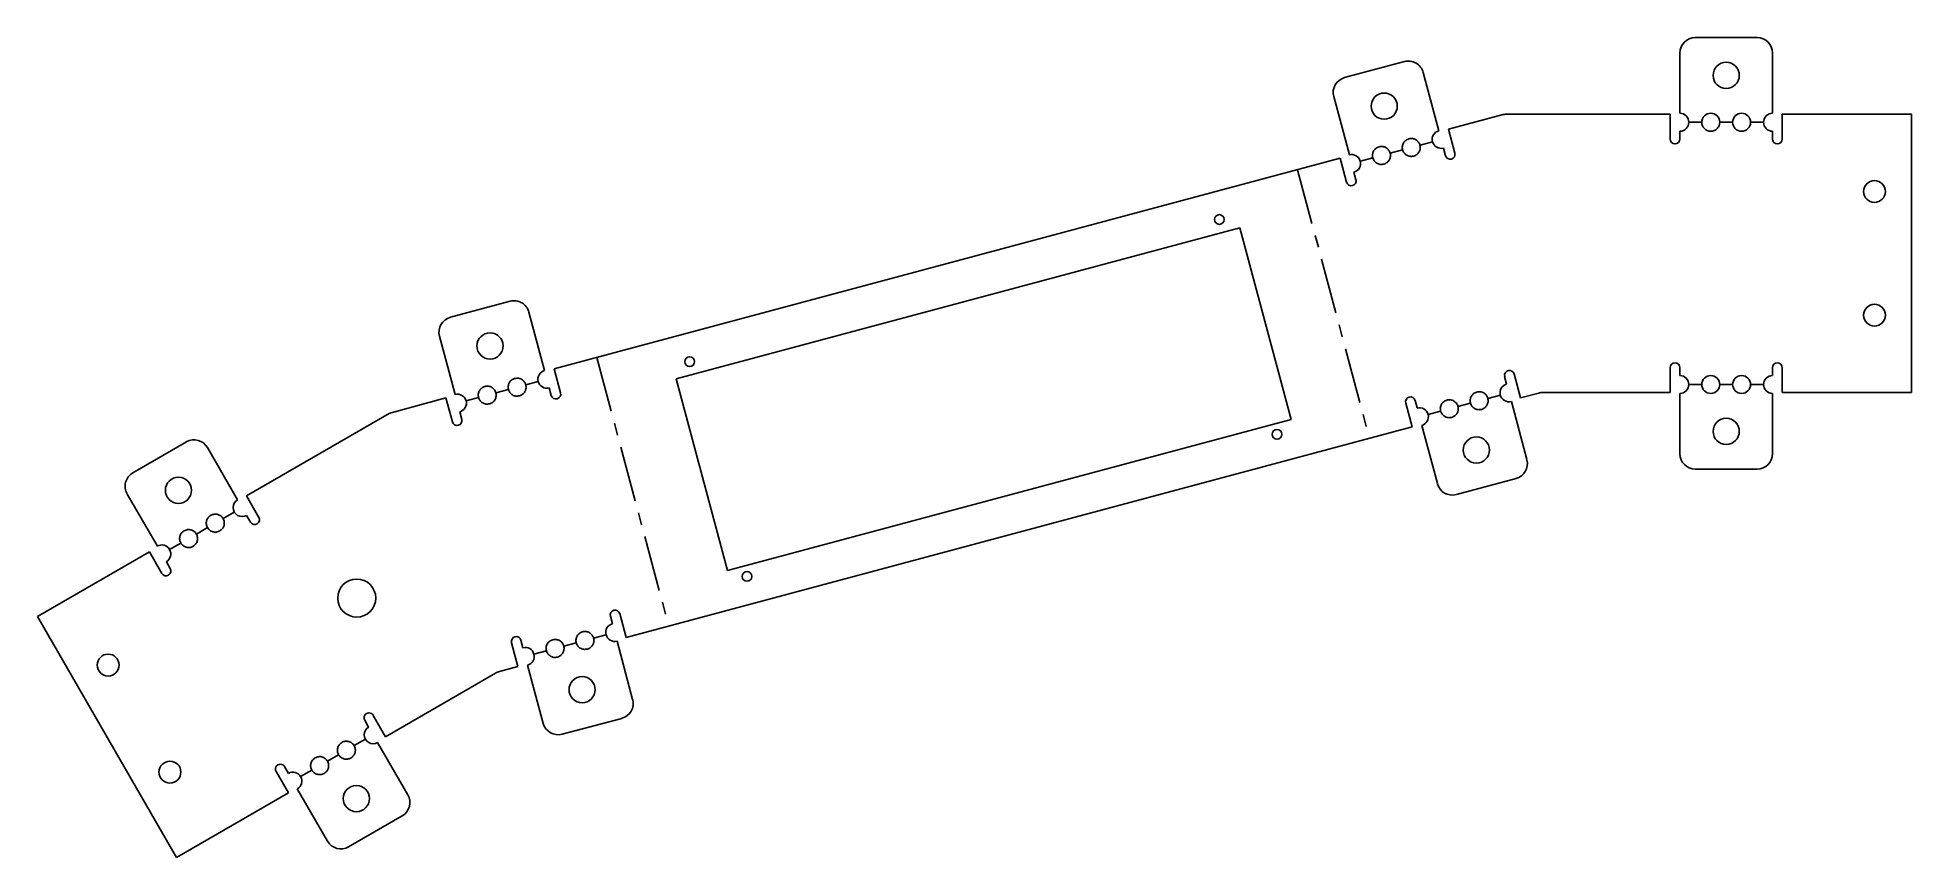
# Model space of a CAD drawing. Extents: x -15.2 to 0, y -6 to 0.6.
import ezdxf

# ---------------------------------------------------------------- set-up
doc = ezdxf.new("R2010")
doc.units = 0
doc.header["$MEASUREMENT"] = 0
doc.linetypes.add('CENTER', pattern=[0.72, 0.45, -0.09, 0.09, -0.09])
doc.layers.add('SHEETMETAL_BEND_LINES_UP', color=7, linetype='CENTER')
doc.layers.add('SHEETMETAL_CUT_LINES', color=7, linetype='CONTINUOUS')

msp = doc.modelspace()

# ---------------------------------------------------------------- linework, layer by layer
at = {"layer": 'SHEETMETAL_BEND_LINES_UP'}
for p, q in [((-1.698, -0.064), (-1.802, -0.064)), ((-1.448, -0.064), (-1.552, -0.064)), ((-1.302, -0.064), (-1.198, -0.064)), ((-4.119, -0.287), (-4.22, -0.314)), ((-3.877, -0.222), (-3.978, -0.249)), ((-4.969, -0.448), (-4.387, -2.622)), ((-4.36, -0.352), (-4.461, -0.379)), ((-10.641, -1.968), (-10.058, -4.141)), ((-11.357, -2.226), (-11.457, -2.253)), ((-11.115, -2.162), (-11.216, -2.189)), ((-3.429, -2.299), (-3.328, -2.271)), ((-1.698, -2.186), (-1.802, -2.186)), ((-1.552, -2.186), (-1.448, -2.186)), ((-1.302, -2.186), (-1.198, -2.186)), ((-11.598, -2.291), (-11.699, -2.318)), ((-3.912, -2.428), (-3.811, -2.401)), ((-3.671, -2.363), (-3.57, -2.336)), ((-13.575, -3.219), (-13.666, -3.271)), ((-14.008, -3.469), (-14.099, -3.521)), ((-13.792, -3.344), (-13.882, -3.396)), ((-10.566, -4.211), (-10.667, -4.238)), ((-11.049, -4.34), (-11.15, -4.367)), ((-10.908, -4.303), (-10.807, -4.275)), ((-12.514, -5.056), (-12.605, -5.108)), ((-13.038, -5.358), (-12.947, -5.306)), ((-12.821, -5.233), (-12.731, -5.181))]:
    msp.add_line(p, q, dxfattribs=at)
at = {"layer": 'SHEETMETAL_CUT_LINES'}
for p, q in [((-1.25, 0.621), (-1.75, 0.621)), ((-1.875, 0.496), (-1.875, 0.008)), ((-1.125, 0.008), (-1.125, 0.496)), ((-4.105, 0.427), (-4.588, 0.297)), ((-3.826, -0.133), (-3.952, 0.338)), ((-4.677, 0.144), (-4.55, -0.327)), ((-3.288, 0), (-1.954, 0)), ((-1.954, -0.2), (-1.954, 0)), ((-1.046, 0), (0, 0)), ((-1.046, -0.2), (-1.046, 0)), ((0, 0), (0, -2.25)), ((-3.748, -0.121), (-3.304, -0.002)), ((-3.696, -0.314), (-3.748, -0.121)), ((-1.875, -0.137), (-1.875, -0.2)), ((-1.125, -0.137), (-1.125, -0.2)), ((-3.788, -0.274), (-3.772, -0.335)), ((-4.624, -0.356), (-10.985, -2.06)), ((-4.572, -0.549), (-4.624, -0.356)), ((-4.513, -0.468), (-4.497, -0.529)), ((-10, -2.141), (-5.437, -0.918)), ((-5.437, -0.918), (-5.021, -2.469)), ((-11.343, -1.513), (-11.826, -1.642)), ((-11.064, -2.073), (-11.19, -1.601)), ((-11.914, -1.795), (-11.788, -2.267)), ((-10.985, -2.06), (-10.934, -2.254)), ((-3.277, -2.182), (-3.293, -2.122)), ((-3.217, -2.101), (-3.166, -2.294)), ((-1.954, -2.05), (-1.954, -2.25)), ((-1.875, -2.113), (-1.875, -2.05)), ((-1.125, -2.113), (-1.125, -2.05)), ((-1.046, -2.05), (-1.046, -2.25)), ((-11.01, -2.274), (-11.026, -2.213)), ((-9.584, -3.692), (-10, -2.141)), ((-3.017, -2.255), (-3.166, -2.294)), ((-1.954, -2.25), (-2.982, -2.25)), ((-1.875, -2.258), (-1.875, -2.746)), ((-1.125, -2.746), (-1.125, -2.258)), ((0, -2.25), (-1.046, -2.25)), ((-12.321, -2.42), (-13.476, -3.087)), ((-11.862, -2.295), (-12.305, -2.414)), ((-11.862, -2.295), (-11.81, -2.488)), ((-11.734, -2.468), (-11.75, -2.407)), ((-4.094, -2.336), (-4.042, -2.529)), ((-4.001, -2.376), (-4.018, -2.316)), ((-3.113, -2.794), (-3.239, -2.323)), ((-4.042, -2.529), (-10.403, -4.234)), ((-5.021, -2.469), (-9.584, -3.692)), ((-3.964, -2.517), (-3.837, -2.988)), ((-13.963, -2.651), (-14.396, -2.901)), ((-13.549, -3.119), (-13.793, -2.697)), ((-1.75, -2.871), (-1.25, -2.871)), ((-3.684, -3.077), (-3.201, -2.947)), ((-14.442, -3.072), (-14.198, -3.494)), ((-13.476, -3.087), (-13.376, -3.261)), ((-13.444, -3.3), (-13.476, -3.245)), ((-14.262, -3.541), (-15.168, -4.064)), ((-14.262, -3.541), (-14.162, -3.714)), ((-14.094, -3.675), (-14.125, -3.62)), ((-15.168, -4.064), (-14.043, -6.013)), ((-10.531, -4.061), (-10.515, -4.122)), ((-10.403, -4.234), (-10.455, -4.04)), ((-11.279, -4.468), (-11.331, -4.275)), ((-11.255, -4.255), (-11.239, -4.316)), ((-10.351, -4.734), (-10.477, -4.262)), ((-12.351, -5.036), (-11.461, -4.522)), ((-11.428, -4.508), (-11.279, -4.468)), ((-11.201, -4.456), (-11.075, -4.928)), ((-12.519, -4.902), (-12.488, -4.957)), ((-12.351, -5.036), (-12.451, -4.863)), ((-10.922, -5.016), (-10.439, -4.887)), ((-12.171, -5.505), (-12.415, -5.083)), ((-13.169, -5.277), (-13.137, -5.332)), ((-13.137, -5.49), (-13.237, -5.316)), ((-13.065, -5.458), (-12.821, -5.88)), ((-14.043, -6.013), (-13.137, -5.49)), ((-12.65, -5.926), (-12.217, -5.676))]:
    msp.add_line(p, q, dxfattribs=at)
for centre, radius in [((-1.5, 0.315), 0.106), ((-1.5, 0.315), 0.106), ((-4.268, 0.066), 0.106), ((-4.268, 0.066), 0.106), ((-1.625, -0.064), 0.0727), ((-1.375, -0.064), 0.0727), ((-0.3, -0.625), 0.0886), ((-0.3, -0.625), 0.0886), ((-5.602, -0.851), 0.0394), ((-0.3, -1.625), 0.0886), ((-0.3, -1.625), 0.0886), ((-11.505, -1.874), 0.106), ((-11.505, -1.874), 0.106), ((-9.89, -2.001), 0.0394), ((-1.625, -2.186), 0.0727), ((-1.375, -2.186), 0.0727), ((-5.136, -2.59), 0.0394), ((-1.5, -2.565), 0.106), ((-1.5, -2.565), 0.106), ((-3.522, -2.716), 0.106), ((-3.522, -2.716), 0.106), ((-14.027, -3.042), 0.106), ((-14.027, -3.042), 0.106), ((-12.584, -3.914), 0.154), ((-9.425, -3.739), 0.0394), ((-14.596, -4.456), 0.0886), ((-14.596, -4.456), 0.0886), ((-10.76, -4.655), 0.106), ((-10.76, -4.655), 0.106), ((-14.096, -5.322), 0.0886), ((-14.096, -5.322), 0.0886), ((-12.587, -5.536), 0.106), ((-12.587, -5.536), 0.106)]:
    msp.add_circle(centre, radius, dxfattribs=at)
for centre, radius, start, end in [((-1.75, 0.496), 0.125, 90, 180), ((-1.25, 0.496), 0.125, 0, 90), ((-4.073, 0.306), 0.125, 15, 105), ((-4.556, 0.176), 0.125, 105, 195), ((-3.288, -0.063), 0.063, 90, 105), ((-1.875, -0.064), 0.0727, 270, 90), ((-1.125, -0.064), 0.0727, 90, 270), ((-3.807, -0.203), 0.0727, 105, 285), ((-1.914, -0.2), 0.0393, 180, 0), ((-1.086, -0.2), 0.0393, 180, 0), ((-4.532, -0.398), 0.0727, 285, 105), ((-3.734, -0.324), 0.0393, 195, 15), ((-4.534, -0.539), 0.0393, 195, 15), ((-11.311, -1.633), 0.125, 15, 105), ((-11.794, -1.763), 0.125, 105, 195), ((-11.045, -2.143), 0.0727, 105, 285), ((-3.255, -2.111), 0.0393, 15, 195), ((-1.914, -2.05), 0.0393, 0, 180), ((-1.875, -2.186), 0.0727, 270, 90), ((-1.125, -2.186), 0.0727, 90, 270), ((-1.086, -2.05), 0.0393, 0, 180), ((-11.769, -2.337), 0.0727, 285, 105), ((-10.972, -2.264), 0.0393, 195, 15), ((-3.258, -2.253), 0.0727, 105, 285), ((-2.982, -2.387), 0.137, 90, 105), ((-12.289, -2.475), 0.063, 105, 120), ((-4.056, -2.326), 0.0393, 15, 195), ((-3.983, -2.447), 0.0727, 285, 105), ((-11.772, -2.478), 0.0393, 195, 15), ((-13.901, -2.759), 0.125, 30, 120), ((-3.234, -2.827), 0.125, 285, 15), ((-1.75, -2.746), 0.125, 180, 270), ((-1.25, -2.746), 0.125, 270, 0), ((-14.334, -3.009), 0.125, 120, 210), ((-3.717, -2.956), 0.125, 195, 285), ((-13.512, -3.182), 0.0727, 120, 300), ((-13.41, -3.28), 0.0393, 210, 30), ((-14.162, -3.557), 0.0727, 300, 120), ((-14.128, -3.695), 0.0393, 210, 30), ((-10.493, -4.051), 0.0393, 15, 195), ((-11.293, -4.265), 0.0393, 15, 195), ((-10.496, -4.192), 0.0727, 105, 285), ((-11.22, -4.386), 0.0727, 285, 105), ((-11.392, -4.64), 0.137, 105, 120), ((-12.485, -4.882), 0.0393, 30, 210), ((-10.471, -4.766), 0.125, 285, 15), ((-12.451, -5.02), 0.0727, 120, 300), ((-10.954, -4.895), 0.125, 195, 285), ((-13.203, -5.297), 0.0393, 30, 210), ((-13.101, -5.395), 0.0727, 300, 120), ((-12.279, -5.568), 0.125, 300, 30), ((-12.712, -5.818), 0.125, 210, 300)]:
    msp.add_arc(centre, radius, start, end, dxfattribs=at)
for points, knots in [([(-4.273, -0.403), (-4.282, -0.405), (-4.301, -0.407), (-4.328, -0.397), (-4.35, -0.378), (-4.362, -0.352), (-4.364, -0.323), (-4.355, -0.296), (-4.336, -0.274), (-4.319, -0.267), (-4.31, -0.263)], [0, 0, 0, 0, 0.125002, 0.250003, 0.375004, 0.500004, 0.625004, 0.750003, 0.875002, 1, 1, 1, 1]), ([(-4.308, -0.262), (-4.298, -0.261), (-4.279, -0.259), (-4.252, -0.269), (-4.231, -0.288), (-4.218, -0.314), (-4.216, -0.342), (-4.225, -0.37), (-4.244, -0.392), (-4.261, -0.399), (-4.27, -0.403)], [0, 0, 0, 0, 0.125002, 0.250003, 0.375005, 0.500015, 0.625014, 0.750003, 0.875002, 1, 1, 1, 1]), ([(-4.031, -0.339), (-4.041, -0.34), (-4.059, -0.342), (-4.087, -0.332), (-4.108, -0.313), (-4.121, -0.287), (-4.123, -0.259), (-4.114, -0.231), (-4.095, -0.209), (-4.077, -0.202), (-4.069, -0.198)], [0, 0, 0, 0, 0.125002, 0.250003, 0.375004, 0.500004, 0.625004, 0.750003, 0.875002, 1, 1, 1, 1]), ([(-4.066, -0.198), (-4.057, -0.196), (-4.038, -0.194), (-4.011, -0.204), (-3.989, -0.223), (-3.977, -0.249), (-3.975, -0.278), (-3.984, -0.305), (-4.002, -0.327), (-4.02, -0.334), (-4.029, -0.338)], [0, 0, 0, 0, 0.125002, 0.250003, 0.375005, 0.500015, 0.625014, 0.750003, 0.875002, 1, 1, 1, 1]), ([(-11.548, -2.202), (-11.556, -2.206), (-11.574, -2.213), (-11.593, -2.235), (-11.602, -2.263), (-11.6, -2.291), (-11.587, -2.317), (-11.566, -2.336), (-11.538, -2.346), (-11.52, -2.344), (-11.51, -2.343)], [0, 0, 0, 0, 0.124998, 0.249997, 0.374996, 0.499996, 0.624995, 0.749996, 0.874998, 1, 1, 1, 1]), ([(-11.508, -2.342), (-11.499, -2.339), (-11.482, -2.331), (-11.463, -2.309), (-11.454, -2.282), (-11.456, -2.253), (-11.468, -2.227), (-11.49, -2.208), (-11.517, -2.198), (-11.536, -2.2), (-11.545, -2.202)], [0, 0, 0, 0, 0.124998, 0.249997, 0.375007, 0.500007, 0.624995, 0.749996, 0.874998, 1, 1, 1, 1]), ([(-11.306, -2.138), (-11.315, -2.141), (-11.332, -2.148), (-11.351, -2.171), (-11.36, -2.198), (-11.358, -2.227), (-11.346, -2.253), (-11.324, -2.272), (-11.297, -2.282), (-11.278, -2.279), (-11.269, -2.278)], [0, 0, 0, 0, 0.124998, 0.249997, 0.374996, 0.499996, 0.624995, 0.749996, 0.874998, 1, 1, 1, 1]), ([(-11.266, -2.277), (-11.258, -2.274), (-11.24, -2.267), (-11.221, -2.244), (-11.212, -2.217), (-11.214, -2.188), (-11.227, -2.162), (-11.248, -2.143), (-11.276, -2.133), (-11.294, -2.136), (-11.304, -2.137)], [0, 0, 0, 0, 0.124998, 0.249997, 0.375007, 0.500007, 0.624995, 0.749996, 0.874998, 1, 1, 1, 1]), ([(-3.52, -2.247), (-3.528, -2.251), (-3.546, -2.258), (-3.564, -2.281), (-3.574, -2.308), (-3.572, -2.337), (-3.559, -2.362), (-3.538, -2.381), (-3.51, -2.392), (-3.491, -2.389), (-3.482, -2.388)], [0, 0, 0, 0, 0.124998, 0.249997, 0.374996, 0.499996, 0.624995, 0.749996, 0.874998, 1, 1, 1, 1]), ([(-3.48, -2.387), (-3.471, -2.384), (-3.453, -2.376), (-3.435, -2.354), (-3.426, -2.327), (-3.428, -2.298), (-3.44, -2.272), (-3.462, -2.253), (-3.489, -2.243), (-3.508, -2.246), (-3.517, -2.247)], [0, 0, 0, 0, 0.124998, 0.249997, 0.375007, 0.500007, 0.624995, 0.749996, 0.874998, 1, 1, 1, 1]), ([(-3.761, -2.312), (-3.77, -2.316), (-3.787, -2.323), (-3.806, -2.345), (-3.815, -2.372), (-3.813, -2.401), (-3.8, -2.427), (-3.779, -2.446), (-3.752, -2.456), (-3.733, -2.454), (-3.724, -2.453)], [0, 0, 0, 0, 0.124998, 0.249997, 0.374996, 0.499996, 0.624995, 0.749996, 0.874998, 1, 1, 1, 1]), ([(-3.721, -2.452), (-3.712, -2.448), (-3.695, -2.441), (-3.676, -2.419), (-3.667, -2.392), (-3.669, -2.363), (-3.682, -2.337), (-3.703, -2.318), (-3.73, -2.308), (-3.749, -2.31), (-3.759, -2.311)], [0, 0, 0, 0, 0.124998, 0.249997, 0.375007, 0.500007, 0.624995, 0.749996, 0.874998, 1, 1, 1, 1]), ([(-13.766, -3.245), (-13.774, -3.251), (-13.789, -3.262), (-13.801, -3.289), (-13.803, -3.318), (-13.793, -3.345), (-13.774, -3.366), (-13.749, -3.379), (-13.72, -3.382), (-13.702, -3.375), (-13.693, -3.371)], [0, 0, 0, 0, 0.125002, 0.250003, 0.375004, 0.500004, 0.625004, 0.750003, 0.875002, 1, 1, 1, 1]), ([(-13.691, -3.37), (-13.684, -3.364), (-13.669, -3.352), (-13.656, -3.326), (-13.655, -3.297), (-13.664, -3.27), (-13.683, -3.248), (-13.709, -3.236), (-13.738, -3.233), (-13.755, -3.24), (-13.764, -3.244)], [0, 0, 0, 0, 0.125002, 0.250014, 0.375015, 0.500003, 0.625003, 0.750003, 0.875002, 1, 1, 1, 1]), ([(-13.983, -3.37), (-13.99, -3.376), (-14.005, -3.387), (-14.017, -3.414), (-14.019, -3.443), (-14.01, -3.47), (-13.991, -3.491), (-13.965, -3.504), (-13.936, -3.507), (-13.919, -3.5), (-13.91, -3.496)], [0, 0, 0, 0, 0.125002, 0.250003, 0.375004, 0.500004, 0.625004, 0.750003, 0.875002, 1, 1, 1, 1]), ([(-13.908, -3.495), (-13.9, -3.489), (-13.885, -3.477), (-13.873, -3.451), (-13.871, -3.422), (-13.881, -3.395), (-13.9, -3.373), (-13.925, -3.361), (-13.954, -3.358), (-13.972, -3.365), (-13.98, -3.369)], [0, 0, 0, 0, 0.125002, 0.250014, 0.375015, 0.500003, 0.625003, 0.750003, 0.875002, 1, 1, 1, 1]), ([(-10.72, -4.327), (-10.729, -4.328), (-10.748, -4.331), (-10.775, -4.321), (-10.797, -4.302), (-10.809, -4.276), (-10.811, -4.247), (-10.802, -4.22), (-10.783, -4.198), (-10.766, -4.19), (-10.757, -4.187)], [0, 0, 0, 0, 0.125002, 0.250003, 0.375004, 0.500004, 0.625004, 0.750003, 0.875002, 1, 1, 1, 1]), ([(-10.755, -4.186), (-10.745, -4.185), (-10.727, -4.182), (-10.699, -4.193), (-10.678, -4.212), (-10.665, -4.237), (-10.663, -4.266), (-10.672, -4.293), (-10.691, -4.316), (-10.708, -4.323), (-10.717, -4.327)], [0, 0, 0, 0, 0.125002, 0.250003, 0.375005, 0.500015, 0.625014, 0.750003, 0.875002, 1, 1, 1, 1]), ([(-10.961, -4.392), (-10.971, -4.393), (-10.989, -4.396), (-11.017, -4.385), (-11.038, -4.366), (-11.051, -4.341), (-11.053, -4.312), (-11.044, -4.285), (-11.025, -4.262), (-11.007, -4.255), (-10.999, -4.251)], [0, 0, 0, 0, 0.125002, 0.250003, 0.375004, 0.500004, 0.625004, 0.750003, 0.875002, 1, 1, 1, 1]), ([(-10.996, -4.251), (-10.987, -4.25), (-10.968, -4.247), (-10.941, -4.257), (-10.919, -4.276), (-10.907, -4.302), (-10.905, -4.331), (-10.914, -4.358), (-10.932, -4.38), (-10.95, -4.388), (-10.959, -4.391)], [0, 0, 0, 0, 0.125002, 0.250003, 0.375005, 0.500015, 0.625014, 0.750003, 0.875002, 1, 1, 1, 1]), ([(-12.633, -5.208), (-12.641, -5.212), (-12.659, -5.219), (-12.688, -5.216), (-12.713, -5.204), (-12.732, -5.182), (-12.742, -5.155), (-12.74, -5.126), (-12.728, -5.1), (-12.713, -5.088), (-12.705, -5.082)], [0, 0, 0, 0, 0.124998, 0.249997, 0.374996, 0.499996, 0.624995, 0.749996, 0.874998, 1, 1, 1, 1]), ([(-12.703, -5.081), (-12.695, -5.077), (-12.677, -5.07), (-12.648, -5.073), (-12.622, -5.086), (-12.603, -5.107), (-12.594, -5.135), (-12.596, -5.163), (-12.608, -5.19), (-12.623, -5.201), (-12.63, -5.207)], [0, 0, 0, 0, 0.124998, 0.249997, 0.374996, 0.499996, 0.625006, 0.750007, 0.874998, 1, 1, 1, 1]), ([(-12.849, -5.333), (-12.858, -5.337), (-12.875, -5.344), (-12.904, -5.341), (-12.93, -5.329), (-12.949, -5.307), (-12.958, -5.28), (-12.957, -5.251), (-12.944, -5.225), (-12.929, -5.213), (-12.922, -5.207)], [0, 0, 0, 0, 0.124998, 0.249997, 0.374996, 0.499996, 0.624995, 0.749996, 0.874998, 1, 1, 1, 1]), ([(-12.92, -5.206), (-12.911, -5.202), (-12.894, -5.195), (-12.865, -5.198), (-12.839, -5.211), (-12.82, -5.232), (-12.811, -5.26), (-12.812, -5.288), (-12.824, -5.315), (-12.839, -5.326), (-12.847, -5.332)], [0, 0, 0, 0, 0.124998, 0.249997, 0.374996, 0.499996, 0.625006, 0.750007, 0.874998, 1, 1, 1, 1])]:
    msp.add_open_spline(points, degree=3, knots=knots, dxfattribs=at)
for points in [[(-4.31, -0.263), (-4.309, -0.263), (-4.308, -0.262), (-4.308, -0.262)], [(-4.069, -0.198), (-4.068, -0.198), (-4.067, -0.198), (-4.066, -0.198)], [(-4.273, -0.403), (-4.272, -0.403), (-4.271, -0.403), (-4.27, -0.403)], [(-4.031, -0.339), (-4.03, -0.339), (-4.03, -0.338), (-4.029, -0.338)], [(-11.545, -2.202), (-11.546, -2.202), (-11.547, -2.202), (-11.548, -2.202)], [(-11.304, -2.137), (-11.305, -2.137), (-11.305, -2.137), (-11.306, -2.138)], [(-3.517, -2.247), (-3.518, -2.247), (-3.519, -2.247), (-3.52, -2.247)], [(-11.508, -2.342), (-11.509, -2.342), (-11.509, -2.343), (-11.51, -2.343)], [(-11.266, -2.277), (-11.267, -2.278), (-11.268, -2.278), (-11.269, -2.278)], [(-3.759, -2.311), (-3.759, -2.312), (-3.76, -2.312), (-3.761, -2.312)], [(-3.48, -2.387), (-3.48, -2.387), (-3.481, -2.388), (-3.482, -2.388)], [(-3.721, -2.452), (-3.722, -2.452), (-3.723, -2.452), (-3.724, -2.453)], [(-13.764, -3.244), (-13.765, -3.244), (-13.765, -3.245), (-13.766, -3.245)], [(-13.98, -3.369), (-13.981, -3.369), (-13.982, -3.37), (-13.983, -3.37)], [(-13.691, -3.37), (-13.692, -3.37), (-13.693, -3.371), (-13.693, -3.371)], [(-13.908, -3.495), (-13.908, -3.495), (-13.909, -3.496), (-13.91, -3.496)], [(-10.757, -4.187), (-10.756, -4.186), (-10.756, -4.186), (-10.755, -4.186)], [(-10.999, -4.251), (-10.998, -4.251), (-10.997, -4.251), (-10.996, -4.251)], [(-10.961, -4.392), (-10.96, -4.392), (-10.96, -4.391), (-10.959, -4.391)], [(-10.72, -4.327), (-10.719, -4.327), (-10.718, -4.327), (-10.717, -4.327)], [(-12.705, -5.082), (-12.705, -5.082), (-12.704, -5.082), (-12.703, -5.081)], [(-12.922, -5.207), (-12.921, -5.207), (-12.921, -5.207), (-12.92, -5.206)], [(-12.633, -5.208), (-12.632, -5.208), (-12.631, -5.207), (-12.63, -5.207)], [(-12.849, -5.333), (-12.848, -5.333), (-12.848, -5.332), (-12.847, -5.332)]]:
    msp.add_open_spline(points, degree=3, dxfattribs=at)

doc.saveas('drawing.dxf')
